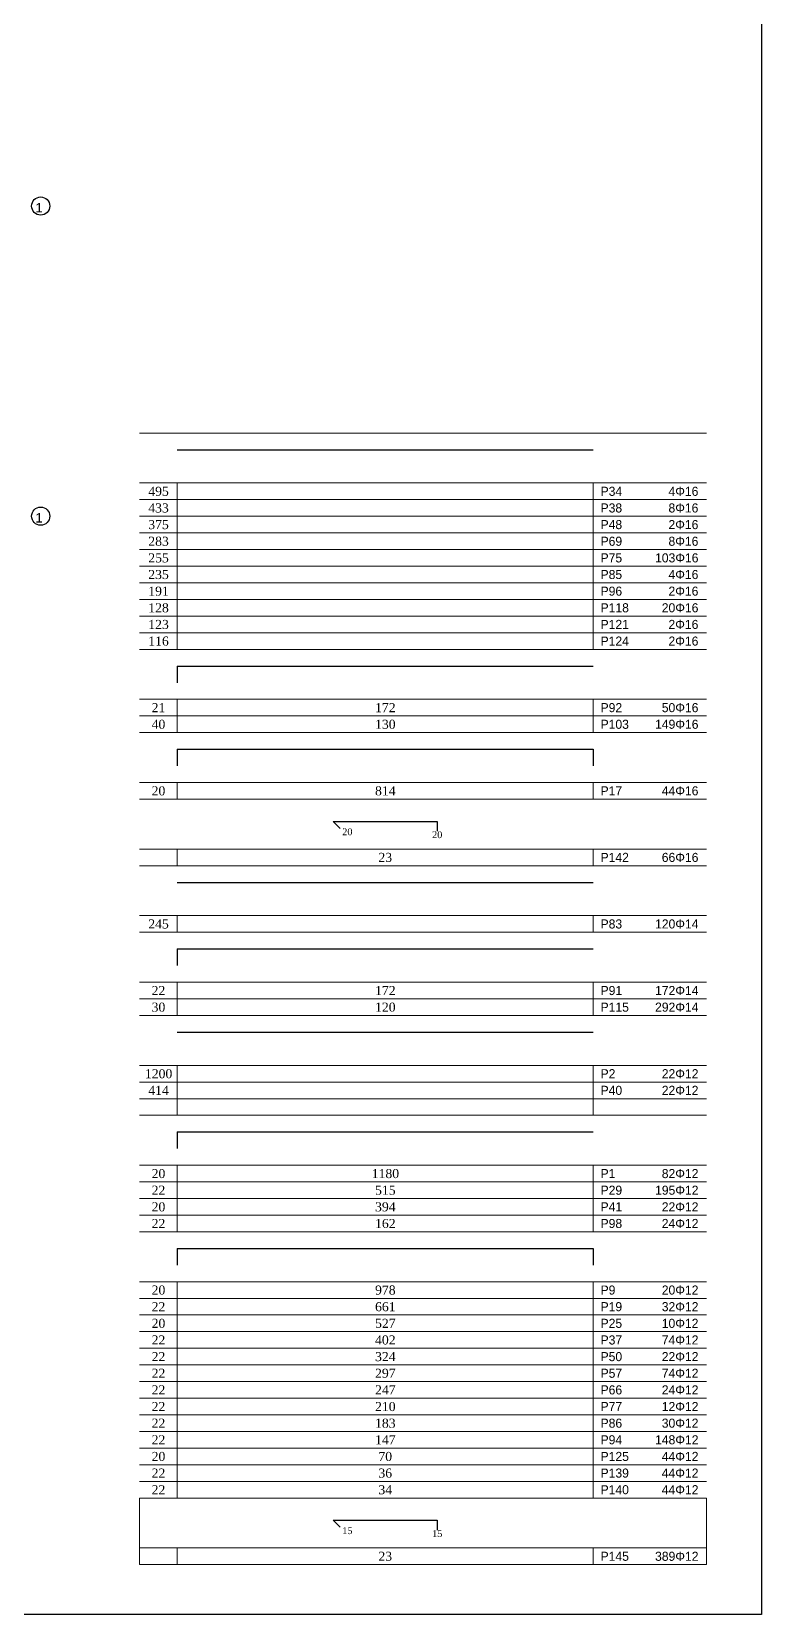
# Model space of a CAD drawing. Header units: metres. Extents: x 419734 to 420376, y 4564732 to 4565123.
# Drawn here: x 419936.26 to 419945.91, y 4564863.97 to 4564884.89 of the extents above; entities that cross this region are included whole.
import ezdxf

# ---------------------------------------------------------------- set-up
doc = ezdxf.new("R2010")
doc.units = ezdxf.units.M
doc.linetypes.add('TRATTO-PUNTO', pattern=[1, 0.5, -0.25, 0, -0.25])
for name, color, linetype in [('07-SIMBOLI', 1, 'Continuous'), ('Standart', 7, 'Continuous'), ('SW_ASSI', 7, 'TRATTO-PUNTO'), ('SW_SEZIONI-ARMATURA', 3, 'Continuous'), ('SW_TXT_TESTI', 1, 'Continuous')]:
    doc.layers.add(name, color=color, linetype=linetype)
doc.styles.add('arial_1_18', font='arial.ttf', dxfattribs={"height": 0.2})
doc.styles.add('symbol_1_18', font='symbol.ttf', dxfattribs={"height": 0.2})
doc.styles.add('times new roman_1_18', font='times.ttf', dxfattribs={"height": 0.2})

msp = doc.modelspace()

# ---------------------------------------------------------------- linework, layer by layer
at = {"layer": '07-SIMBOLI', "color": 1}
for centre in [(419936.37864, 4564882.58592), (419936.37864, 4564878.48592)]:
    msp.add_circle(centre, 0.12, dxfattribs=at)
at = {"layer": 'Standart', "color": 2}
for points in [[(419945.91166, 4564863.96691), (419806.01166, 4564863.96691), (419806.01166, 4564906.01358)], [(419945.91166, 4564906.01358), (419945.91166, 4564863.96691)]]:
    msp.add_lwpolyline(points, dxfattribs=at)
at = {"layer": 'Standart', "color": 1, "linetype": 'Continuous', "lineweight": 5}
for points in [[(419937.68454, 4564879.58458), (419945.18454, 4564879.58458)], [(419937.68454, 4564878.92458), (419945.18454, 4564878.92458)], [(419938.18454, 4564878.92458), (419938.18454, 4564876.72458)], [(419943.68454, 4564878.92458), (419943.68454, 4564876.72458)], [(419937.68454, 4564878.70458), (419945.18454, 4564878.70458)], [(419937.68454, 4564878.48458), (419945.18454, 4564878.48458)], [(419937.68454, 4564878.26458), (419945.18454, 4564878.26458)], [(419937.68454, 4564878.04458), (419945.18454, 4564878.04458)], [(419937.68454, 4564877.82458), (419945.18454, 4564877.82458)], [(419937.68454, 4564877.60458), (419945.18454, 4564877.60458)], [(419937.68454, 4564877.38458), (419945.18454, 4564877.38458)], [(419937.68454, 4564877.16458), (419945.18454, 4564877.16458)], [(419937.68454, 4564876.94458), (419945.18454, 4564876.94458)], [(419937.68454, 4564876.72458), (419945.18454, 4564876.72458)], [(419937.68454, 4564876.06458), (419945.18454, 4564876.06458)], [(419938.18454, 4564876.06458), (419938.18454, 4564875.62458)], [(419943.68454, 4564876.06458), (419943.68454, 4564875.62458)], [(419937.68454, 4564875.84458), (419945.18454, 4564875.84458)], [(419937.68454, 4564875.62458), (419945.18454, 4564875.62458)], [(419937.68454, 4564874.96458), (419945.18454, 4564874.96458)], [(419938.18454, 4564874.96458), (419938.18454, 4564874.74458)], [(419943.68454, 4564874.96458), (419943.68454, 4564874.74458)], [(419937.68454, 4564874.74458), (419945.18454, 4564874.74458)], [(419937.68454, 4564874.08458), (419945.18454, 4564874.08458)], [(419938.18454, 4564874.08458), (419938.18454, 4564873.86458)], [(419943.68454, 4564874.08458), (419943.68454, 4564873.86458)], [(419937.68454, 4564873.86458), (419945.18454, 4564873.86458)], [(419937.68454, 4564873.20458), (419945.18454, 4564873.20458)], [(419938.18454, 4564873.20458), (419938.18454, 4564872.98458)], [(419943.68454, 4564873.20458), (419943.68454, 4564872.98458)], [(419937.68454, 4564872.98458), (419945.18454, 4564872.98458)], [(419937.68454, 4564872.32458), (419945.18454, 4564872.32458)], [(419938.18454, 4564872.32458), (419938.18454, 4564871.88458)], [(419943.68454, 4564872.32458), (419943.68454, 4564871.88458)], [(419937.68454, 4564872.10458), (419945.18454, 4564872.10458)], [(419937.68454, 4564871.88458), (419945.18454, 4564871.88458)], [(419937.68454, 4564871.22458), (419945.18454, 4564871.22458)], [(419938.18454, 4564871.22458), (419938.18454, 4564870.56458)], [(419943.68454, 4564871.22458), (419943.68454, 4564870.56458)], [(419937.68454, 4564871.00458), (419945.18454, 4564871.00458)], [(419937.68454, 4564870.78458), (419945.18454, 4564870.78458)], [(419937.68454, 4564870.56458), (419945.18454, 4564870.56458)], [(419937.68454, 4564869.90458), (419945.18454, 4564869.90458)], [(419938.18454, 4564869.90458), (419938.18454, 4564869.02458)], [(419943.68454, 4564869.90458), (419943.68454, 4564869.02458)], [(419937.68454, 4564869.68458), (419945.18454, 4564869.68458)], [(419937.68454, 4564869.46458), (419945.18454, 4564869.46458)], [(419937.68454, 4564869.24458), (419945.18454, 4564869.24458)], [(419937.68454, 4564869.02458), (419945.18454, 4564869.02458)], [(419937.68454, 4564868.36458), (419945.18454, 4564868.36458)], [(419938.18454, 4564868.36458), (419938.18454, 4564865.50458)], [(419943.68454, 4564868.36458), (419943.68454, 4564865.50458)], [(419937.68454, 4564868.14458), (419945.18454, 4564868.14458)], [(419937.68454, 4564867.92458), (419945.18454, 4564867.92458)], [(419937.68454, 4564867.70458), (419945.18454, 4564867.70458)], [(419937.68454, 4564867.48458), (419945.18454, 4564867.48458)], [(419937.68454, 4564867.26458), (419945.18454, 4564867.26458)], [(419937.68454, 4564867.04458), (419945.18454, 4564867.04458)], [(419937.68454, 4564866.82458), (419945.18454, 4564866.82458)], [(419937.68454, 4564866.60458), (419945.18454, 4564866.60458)], [(419937.68454, 4564866.38458), (419945.18454, 4564866.38458)], [(419937.68454, 4564866.16458), (419945.18454, 4564866.16458)], [(419937.68454, 4564865.94458), (419945.18454, 4564865.94458)], [(419937.68454, 4564865.72458), (419945.18454, 4564865.72458)], [(419937.68454, 4564865.50458), (419945.18454, 4564865.50458)], [(419937.68454, 4564865.50458), (419937.68454, 4564864.62458)], [(419945.18454, 4564865.50458), (419945.18454, 4564864.62458)], [(419937.68454, 4564864.84458), (419945.18454, 4564864.84458)], [(419938.18454, 4564864.84458), (419938.18454, 4564864.62458)], [(419943.68454, 4564864.84458), (419943.68454, 4564864.62458)], [(419937.68454, 4564864.62458), (419945.18454, 4564864.62458)]]:
    msp.add_lwpolyline(points, dxfattribs=at)
at = {"layer": 'SW_SEZIONI-ARMATURA'}
for points in [[(419938.18454, 4564879.36458), (419943.68454, 4564879.36458)], [(419938.18454, 4564876.50458), (419943.68454, 4564876.50458)], [(419938.18454, 4564876.50458), (419938.18454, 4564876.28458)], [(419938.18454, 4564875.40458), (419943.68454, 4564875.40458)], [(419938.18454, 4564875.40458), (419938.18454, 4564875.18458)], [(419943.68454, 4564875.40458), (419943.68454, 4564875.18458)], [(419940.24704, 4564874.45125), (419941.62204, 4564874.45125)], [(419940.24704, 4564874.45125), (419940.34037, 4564874.35791)], [(419941.62204, 4564874.45125), (419941.62204, 4564874.31925)], [(419938.18454, 4564873.64458), (419943.68454, 4564873.64458)], [(419938.18454, 4564872.76458), (419943.68454, 4564872.76458)], [(419938.18454, 4564872.76458), (419938.18454, 4564872.54458)], [(419938.18454, 4564871.66458), (419943.68454, 4564871.66458)], [(419938.18454, 4564870.34458), (419943.68454, 4564870.34458)], [(419938.18454, 4564870.34458), (419938.18454, 4564870.12458)], [(419938.18454, 4564868.80458), (419943.68454, 4564868.80458)], [(419938.18454, 4564868.80458), (419938.18454, 4564868.58458)], [(419943.68454, 4564868.80458), (419943.68454, 4564868.58458)], [(419940.24704, 4564865.21125), (419941.62204, 4564865.21125)], [(419940.24704, 4564865.21125), (419940.34037, 4564865.11791)], [(419941.62204, 4564865.21125), (419941.62204, 4564865.07925)]]:
    msp.add_lwpolyline(points, dxfattribs=at)

# ---------------------------------------------------------------- texts
at = {"layer": 'Standart', "color": 5, "linetype": 'Continuous', "lineweight": -3, "style": 'symbol_1_18'}
for s, p in [('R34', (419943.78454, 4564878.75458)), ('4F16', (419944.68301, 4564878.75458)), ('R38', (419943.78454, 4564878.53458)), ('8F16', (419944.68301, 4564878.53458)), ('R48', (419943.78454, 4564878.31458)), ('2F16', (419944.68301, 4564878.31458)), ('R69', (419943.78454, 4564878.09458)), ('8F16', (419944.68301, 4564878.09458)), ('R75', (419943.78454, 4564877.87458)), ('103F16', (419944.50562, 4564877.87458)), ('R85', (419943.78454, 4564877.65458)), ('4F16', (419944.68301, 4564877.65458)), ('R96', (419943.78454, 4564877.43458)), ('2F16', (419944.68301, 4564877.43458)), ('R118', (419943.78454, 4564877.21458)), ('20F16', (419944.59432, 4564877.21458)), ('R121', (419943.78454, 4564876.99458)), ('2F16', (419944.68301, 4564876.99458)), ('R124', (419943.78454, 4564876.77458)), ('2F16', (419944.68301, 4564876.77458)), ('R92', (419943.78454, 4564875.89458)), ('50F16', (419944.59432, 4564875.89458)), ('R103', (419943.78454, 4564875.67458)), ('149F16', (419944.50562, 4564875.67458)), ('R17', (419943.78454, 4564874.79458)), ('44F16', (419944.59432, 4564874.79458)), ('R142', (419943.78454, 4564873.91458)), ('66F16', (419944.59432, 4564873.91458)), ('R83', (419943.78454, 4564873.03458)), ('120F14', (419944.50562, 4564873.03458)), ('R91', (419943.78454, 4564872.15458)), ('172F14', (419944.50562, 4564872.15458)), ('R115', (419943.78454, 4564871.93458)), ('292F14', (419944.50562, 4564871.93458)), ('R2', (419943.78454, 4564871.05458)), ('22F12', (419944.59432, 4564871.05458)), ('R40', (419943.78454, 4564870.83458)), ('22F12', (419944.59432, 4564870.83458)), ('R1', (419943.78454, 4564869.73458)), ('82F12', (419944.59432, 4564869.73458)), ('R29', (419943.78454, 4564869.51458)), ('195F12', (419944.50562, 4564869.51458)), ('R41', (419943.78454, 4564869.29458)), ('22F12', (419944.59432, 4564869.29458)), ('R98', (419943.78454, 4564869.07458)), ('24F12', (419944.59432, 4564869.07458)), ('R9', (419943.78454, 4564868.19458)), ('20F12', (419944.59432, 4564868.19458)), ('R19', (419943.78454, 4564867.97458)), ('32F12', (419944.59432, 4564867.97458)), ('R25', (419943.78454, 4564867.75458)), ('10F12', (419944.59432, 4564867.75458)), ('R37', (419943.78454, 4564867.53458)), ('74F12', (419944.59432, 4564867.53458)), ('R50', (419943.78454, 4564867.31458)), ('22F12', (419944.59432, 4564867.31458)), ('R57', (419943.78454, 4564867.09458)), ('74F12', (419944.59432, 4564867.09458)), ('R66', (419943.78454, 4564866.87458)), ('24F12', (419944.59432, 4564866.87458)), ('R77', (419943.78454, 4564866.65458)), ('12F12', (419944.59432, 4564866.65458)), ('R86', (419943.78454, 4564866.43458)), ('30F12', (419944.59432, 4564866.43458)), ('R94', (419943.78454, 4564866.21458)), ('148F12', (419944.50562, 4564866.21458)), ('R125', (419943.78454, 4564865.99458)), ('44F12', (419944.59432, 4564865.99458)), ('R139', (419943.78454, 4564865.77458)), ('44F12', (419944.59432, 4564865.77458)), ('R140', (419943.78454, 4564865.55458)), ('44F12', (419944.59432, 4564865.55458)), ('R145', (419943.78454, 4564864.67458)), ('389F12', (419944.50562, 4564864.67458))]:
    msp.add_text(s, height=0.12, dxfattribs=at).set_placement(p)
at = {"layer": 'SW_ASSI', "ltscale": 0.2, "style": 'arial_1_18'}
for p in [(419936.30872, 4564882.5022), (419936.30872, 4564878.4022)]:
    msp.add_text('1', height=0.125, dxfattribs=at).set_placement(p)
at = {"layer": 'SW_TXT_TESTI', "linetype": 'Continuous', "lineweight": -3, "style": 'times new roman_1_18'}
for s, height, p in [('495', 0.12, (419937.80138, 4564878.75458)), ('433', 0.12, (419937.80138, 4564878.53458)), ('375', 0.12, (419937.80138, 4564878.31458)), ('283', 0.12, (419937.80138, 4564878.09458)), ('255', 0.12, (419937.80138, 4564877.87458)), ('235', 0.12, (419937.80138, 4564877.65458)), ('191', 0.12, (419937.80138, 4564877.43458)), ('128', 0.12, (419937.80138, 4564877.21458)), ('123', 0.12, (419937.80138, 4564876.99458)), ('116', 0.12, (419937.80138, 4564876.77458)), ('21', 0.12, (419937.84576, 4564875.89458)), ('172', 0.12, (419940.80138, 4564875.89458)), ('40', 0.12, (419937.84576, 4564875.67458)), ('130', 0.12, (419940.80138, 4564875.67458)), ('20', 0.12, (419937.84576, 4564874.79458)), ('814', 0.12, (419940.80138, 4564874.79458)), ('20', 0.09, (419940.36713, 4564874.26791)), ('20', 0.09, (419941.55546, 4564874.22925)), ('23', 0.12, (419940.84576, 4564873.91458)), ('245', 0.12, (419937.80138, 4564873.03458)), ('22', 0.12, (419937.84576, 4564872.15458)), ('172', 0.12, (419940.80138, 4564872.15458)), ('30', 0.12, (419937.84576, 4564871.93458)), ('120', 0.12, (419940.80138, 4564871.93458)), ('1200', 0.12, (419937.75699, 4564871.05458)), ('414', 0.12, (419937.80138, 4564870.83458)), ('20', 0.12, (419937.84576, 4564869.73458)), ('1180', 0.12, (419940.75699, 4564869.73458)), ('22', 0.12, (419937.84576, 4564869.51458)), ('515', 0.12, (419940.80138, 4564869.51458)), ('20', 0.12, (419937.84576, 4564869.29458)), ('394', 0.12, (419940.80138, 4564869.29458)), ('22', 0.12, (419937.84576, 4564869.07458)), ('162', 0.12, (419940.80138, 4564869.07458)), ('20', 0.12, (419937.84576, 4564868.19458)), ('978', 0.12, (419940.80138, 4564868.19458)), ('22', 0.12, (419937.84576, 4564867.97458)), ('661', 0.12, (419940.80138, 4564867.97458)), ('20', 0.12, (419937.84576, 4564867.75458)), ('527', 0.12, (419940.80138, 4564867.75458)), ('22', 0.12, (419937.84576, 4564867.53458)), ('402', 0.12, (419940.80138, 4564867.53458)), ('22', 0.12, (419937.84576, 4564867.31458)), ('324', 0.12, (419940.80138, 4564867.31458)), ('22', 0.12, (419937.84576, 4564867.09458)), ('297', 0.12, (419940.80138, 4564867.09458)), ('22', 0.12, (419937.84576, 4564866.87458)), ('247', 0.12, (419940.80138, 4564866.87458)), ('22', 0.12, (419937.84576, 4564866.65458)), ('210', 0.12, (419940.80138, 4564866.65458)), ('22', 0.12, (419937.84576, 4564866.43458)), ('183', 0.12, (419940.80138, 4564866.43458)), ('22', 0.12, (419937.84576, 4564866.21458)), ('147', 0.12, (419940.80138, 4564866.21458)), ('20', 0.12, (419937.84576, 4564865.99458)), ('70', 0.12, (419940.84576, 4564865.99458)), ('22', 0.12, (419937.84576, 4564865.77458)), ('36', 0.12, (419940.84576, 4564865.77458)), ('22', 0.12, (419937.84576, 4564865.55458)), ('34', 0.12, (419940.84576, 4564865.55458)), ('15', 0.09, (419940.36713, 4564865.02791)), ('15', 0.09, (419941.55546, 4564864.98925)), ('23', 0.12, (419940.84576, 4564864.67458))]:
    msp.add_text(s, height=height, dxfattribs=at).set_placement(p)

doc.saveas('drawing.dxf')
